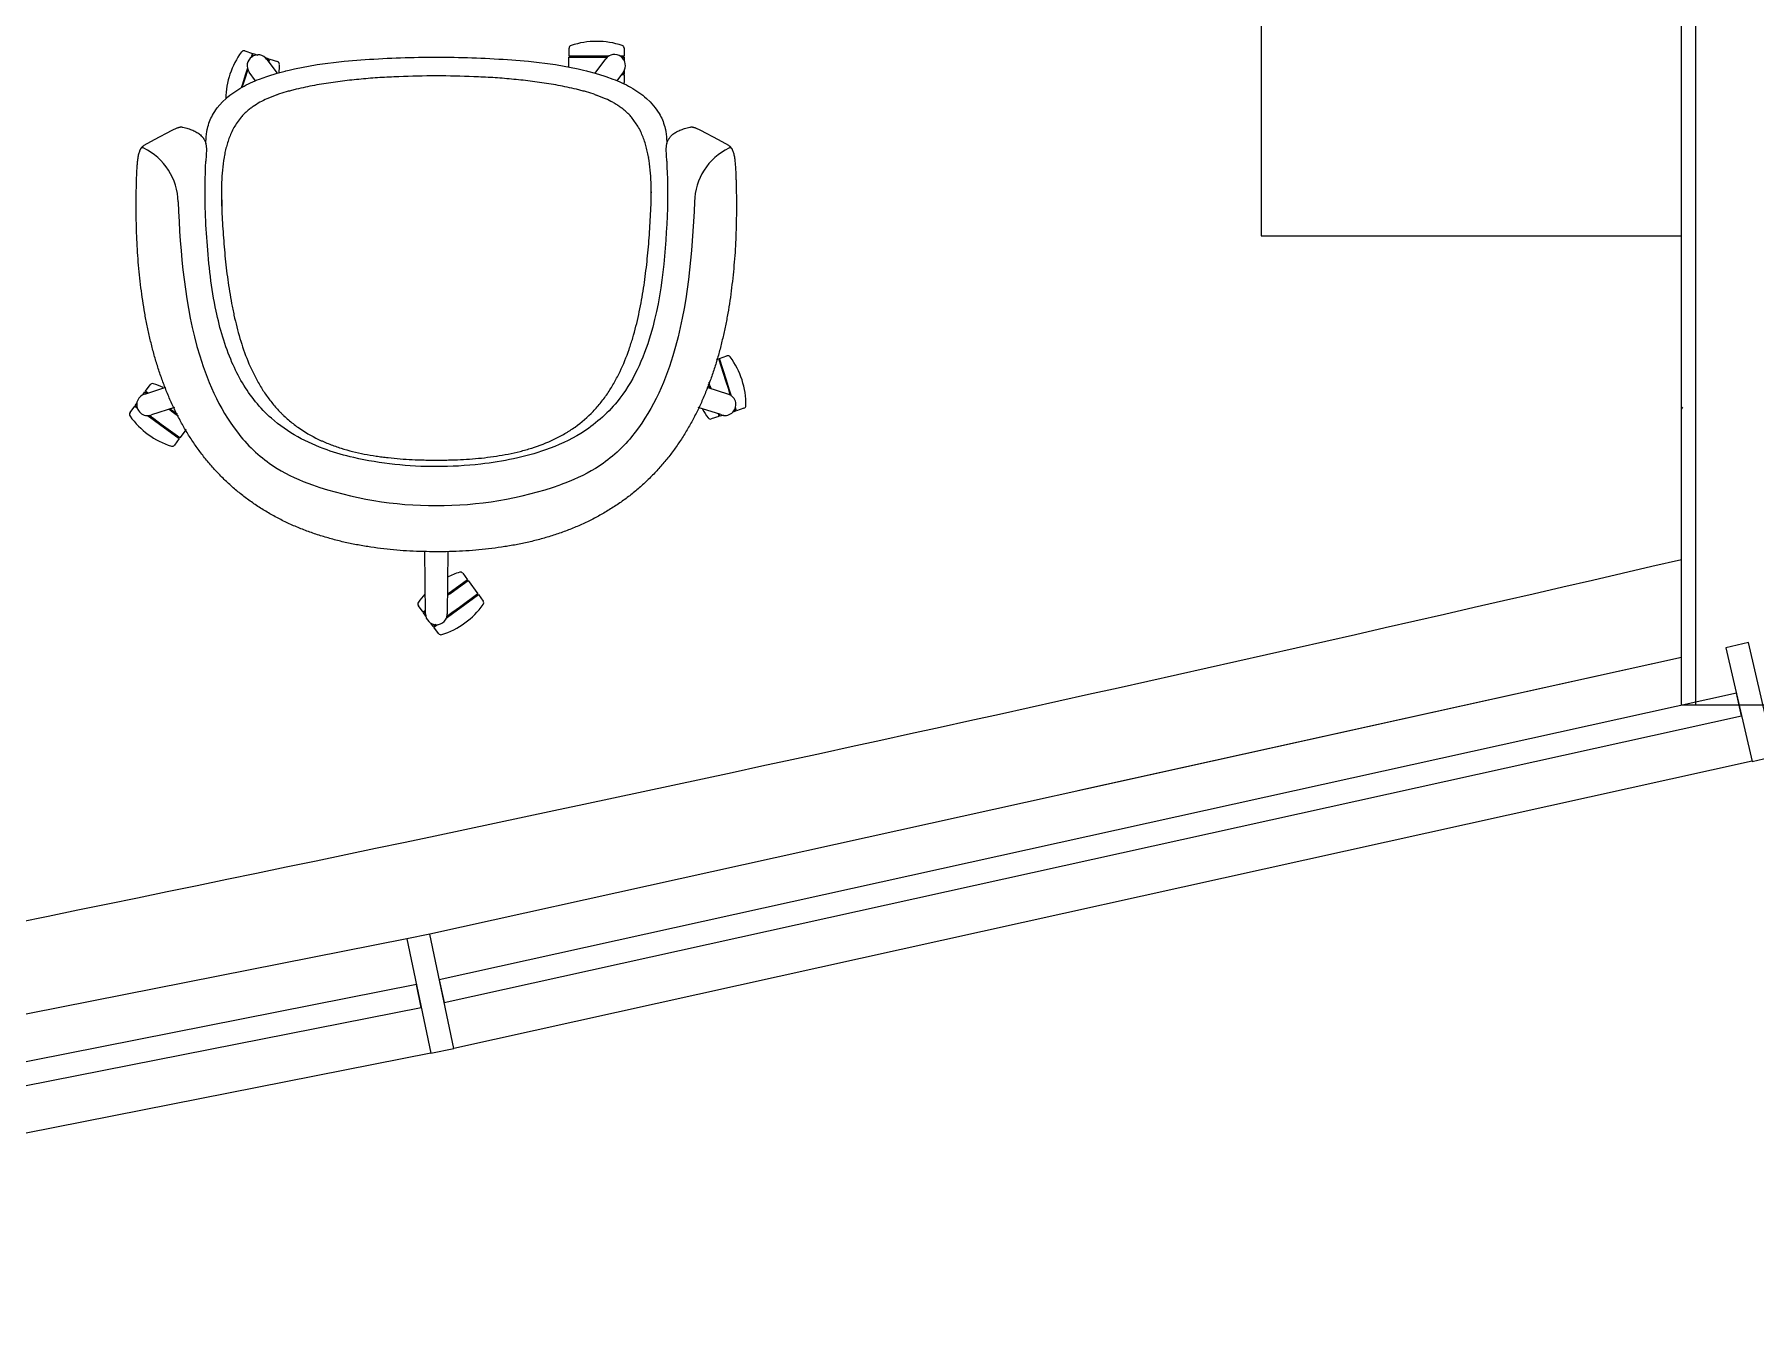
# Model space of a CAD drawing. Header units: inches. Extents: x 46946 to 48441, y 40324 to 42003.
# Drawn here: x 47754.3 to 47828, y 40333.5 to 40388.6 of the extents above; entities that cross this region are included whole.
import ezdxf

# ---------------------------------------------------------------- set-up
doc = ezdxf.new("R2010")
doc.units = ezdxf.units.IN
doc.header["$MEASUREMENT"] = 0
for name, color, linetype, lineweight in [('8_ TYPICAL FLOOR PLAN__6th _ 10th__dwg _3_', 8, 'Continuous', 9), ('A-DETL-GENF', 92, 'Continuous', 9), ('A-GLAZ-CURT', 52, 'Continuous', 9), ('A-GLAZ-CWMG', 51, 'Continuous', 9), ('A-WALL', 113, 'Continuous', 9), ('A-WALL-PATT', 111, 'Continuous', 13), ('I-FURN', 30, 'Continuous', 9), ('I-WALL', 2, 'Continuous', 9), ('Q-CASE', 31, 'Continuous', 9), ('THIN', 7, 'Continuous', 9)]:
    doc.layers.add(name, color=color, linetype=linetype, lineweight=lineweight)

# ---------------------------------------------------------------- blocks, each defined once
blk = doc.blocks.new('8_ TYPICAL FLOOR PLAN__6th _ 10th__dwg _3_-696755-Level 06 - Furniture')
at = {"layer": 'THIN'}
blk.add_arc((15199.025, -29838.694), 2598.425, 279.431227, 283.107382, dxfattribs=at)
blk = doc.blocks.new('System Panel - Glazed-982851-Level 06 - Furniture')
at = {"layer": 'A-GLAZ-CURT', "lineweight": 13}
for p, q in [((28.466, 0.5), (-28.466, 0.5)), ((-28.466, 0.5), (-28.466, -0.5)), ((28.466, -0.5), (28.466, 0.5)), ((-28.466, -0.5), (28.466, -0.5))]:
    blk.add_line(p, q, dxfattribs=at)
blk = doc.blocks.new('Rectangular Mullion - Rectangular Mullion-982875-Level 06 - Furniture')
at = {"layer": 'A-GLAZ-CWMG', "lineweight": 20}
for p, q in [((-0.5, 2.5), (0.5, 2.5)), ((-0.5, -2.5), (-0.5, 2.5)), ((0.5, 2.5), (0.5, -2.5)), ((0.5, -2.5), (-0.5, -2.5))]:
    blk.add_line(p, q, dxfattribs=at)
blk = doc.blocks.new('Rectangular Mullion - Rectangular Mullion-V38-Level 06 - Furniture')
at = {"layer": 'A-GLAZ-CWMG', "lineweight": 20}
for p, q in [((-0.5, 2.5), (0.5, 2.5)), ((-0.5, -2.5), (-0.5, 2.5)), ((0.5, 2.5), (0.5, -2.5)), ((0.5, -2.5), (-0.5, -2.5))]:
    blk.add_line(p, q, dxfattribs=at)
blk = doc.blocks.new('Rectangular Mullion - Rectangular Mullion-982845-Level 06 - Furniture')
at = {"layer": 'A-GLAZ-CWMG'}
for p, q in [((47770.213, 40349.862), (47714.417, 40338.83)), ((47770.213, 40349.862), (47742.322, 40344.345)), ((47771.237, 40344.968), (47715.333, 40333.909))]:
    blk.add_line(p, q, dxfattribs=at)
blk = doc.blocks.new('Rectangular Mullion - Rectangular Mullion-V40-Level 06 - Furniture')
at = {"layer": 'A-GLAZ-CWMG'}
for p, q in [((47824.826, 40361.919), (47771.191, 40350.067)), ((47824.826, 40361.919), (47798.967, 40356.202)), ((47827.861, 40357.469), (47772.217, 40345.167))]:
    blk.add_line(p, q, dxfattribs=at)
blk = doc.blocks.new('Zones Club Chair- 5 Star Base_ZNSF-R2013 - Five Star Base-V140-Level 06 - Furniture')
at = {"layer": 'A-DETL-GENF'}
for p, q in [((-5.109, 11.786), (-3.948, 11.928)), ((-3.948, 11.928), (-3.054, 12.003)), ((3.054, 12.003), (3.948, 11.928)), ((3.948, 11.928), (5.109, 11.786)), ((-7.571, 11.169), (-7.259, 11.283)), ((-7.259, 11.283), (-7.217, 11.297)), ((-7.217, 11.297), (-6.814, 11.421)), ((-6.814, 11.421), (-6.475, 11.511)), ((-6.475, 11.511), (-6.442, 11.52)), ((-6.442, 11.52), (-6.302, 11.555)), ((-6.302, 11.555), (-6.074, 11.609)), ((-6.074, 11.609), (-5.109, 11.786)), ((5.109, 11.786), (6.074, 11.609)), ((6.074, 11.609), (6.302, 11.555)), ((6.302, 11.555), (6.442, 11.52)), ((6.442, 11.52), (6.475, 11.511)), ((6.475, 11.511), (6.814, 11.421)), ((6.814, 11.421), (7.217, 11.297)), ((7.217, 11.297), (7.259, 11.283)), ((7.259, 11.283), (7.571, 11.169)), ((-9.161, 10.195), (-9.009, 10.34)), ((-6.857, 10.485), (-7.255, 10.326)), ((-6.8, 10.505), (-6.857, 10.485)), ((-6.8, 10.505), (-6.76, 10.518)), ((-6.395, 10.629), (-6.76, 10.518)), ((6.76, 10.518), (6.395, 10.629)), ((6.76, 10.518), (6.8, 10.505)), ((6.8, 10.505), (6.857, 10.485)), ((7.255, 10.326), (6.857, 10.485)), ((9.009, 10.34), (9.161, 10.195)), ((-9.589, 9.623), (-9.55, 9.692)), ((-9.547, 9.697), (-9.386, 9.938)), ((-9.386, 9.938), (-9.161, 10.195)), ((9.161, 10.195), (9.386, 9.938)), ((9.386, 9.938), (9.547, 9.697)), ((9.55, 9.692), (9.589, 9.623)), ((-12.072, 8.582), (-11.318, 8.979)), ((-11.318, 8.979), (-11.107, 9.075)), ((-9.848, 8.823), (-9.836, 8.903)), ((-9.836, 8.903), (-9.815, 9.011)), ((-9.815, 9.011), (-9.806, 9.051)), ((-8.36, 9.536), (-8.57, 9.254)), ((8.57, 9.254), (8.36, 9.536)), ((9.806, 9.051), (9.815, 9.011)), ((9.815, 9.011), (9.836, 8.903)), ((9.836, 8.903), (9.848, 8.823)), ((11.107, 9.075), (11.318, 8.979)), ((11.318, 8.979), (12.072, 8.582)), ((-12.518, 8.331), (-12.072, 8.582)), ((-9.879, 8.408), (-9.847, 8.157)), ((-9.878, 8.405), (-9.862, 8.685)), ((-9.847, 8.157), (-9.875, 7.645)), ((-9.862, 8.685), (-9.848, 8.823)), ((9.847, 8.157), (9.881, 8.422)), ((9.875, 7.645), (9.847, 8.157)), ((9.848, 8.823), (9.862, 8.685)), ((9.862, 8.685), (9.878, 8.405)), ((12.072, 8.582), (12.518, 8.331)), ((-9.092, 7.835), (-9.096, 7.809)), ((9.092, 7.835), (9.096, 7.809)), ((-9.21, 6.33), (-9.21, 6.296)), ((-9.21, 6.33), (-9.196, 5.676)), ((9.21, 6.33), (9.21, 6.296))]:
    blk.add_line(p, q, dxfattribs=at)
for centre, radius, start, end in [((-12.582, 8.116), 0.105, 64.21246, 135.78754), ((-13.669, 5.866), 2.603, 0.79601, 64.21246), ((13.669, 5.866), 2.603, 115.78754, 179.20399), ((12.582, 8.116), 0.105, 44.21246, 115.78754), ((0, 9.185), 16.297, 250.99575, 289.00425)]:
    blk.add_arc(centre, radius, start, end, dxfattribs=at)
for points in [[(-3.054, 12.003), (-2.546, 12.038), (-1.528, 12.091), (-0.51, 12.107), (0, 12.106)], [(0, 12.106), (0.51, 12.107), (1.528, 12.091), (2.546, 12.038), (3.054, 12.003)], [(-9.009, 10.34), (-8.793, 10.52), (-8.338, 10.839), (-7.834, 11.073), (-7.571, 11.169)], [(7.571, 11.169), (7.834, 11.073), (8.338, 10.839), (8.793, 10.52), (9.009, 10.34)], [(-9.806, 9.051), (-9.782, 9.151), (-9.723, 9.347), (-9.638, 9.533), (-9.589, 9.623)], [(9.589, 9.623), (9.638, 9.533), (9.723, 9.347), (9.782, 9.151), (9.806, 9.051)], [(-8.57, 9.254), (-8.665, 9.108), (-8.746, 8.954), (-8.814, 8.793)], [(8.814, 8.793), (8.746, 8.954), (8.665, 9.108), (8.57, 9.254)], [(-9.903, 5.64), (-9.915, 6.308), (-9.906, 6.977), (-9.875, 7.645)], [(9.875, 7.645), (9.906, 6.977), (9.915, 6.308), (9.903, 5.64)]]:
    blk.add_open_spline(points, degree=3, dxfattribs=at)
for points, knots in [([(0, 11.302), (-0.538, 11.302), (-1.075, 11.292), (-1.881, 11.259), (-2.149, 11.245), (-2.685, 11.211), (-2.953, 11.19), (-3.488, 11.141), (-3.756, 11.113), (-4.156, 11.064), (-4.289, 11.046), (-4.555, 11.009), (-4.688, 10.988), (-5.085, 10.924), (-5.349, 10.875), (-5.743, 10.792), (-5.874, 10.762), (-6.07, 10.715), (-6.135, 10.698), (-6.265, 10.664), (-6.33, 10.647), (-6.395, 10.629)], [0, 0, 0, 0, 0.0409523, 0.0409523, 0.0614285, 0.0614285, 0.0819046, 0.0819046, 0.1023808, 0.1023808, 0.1126189, 0.1126189, 0.122857, 0.122857, 0.1433331, 0.1433331, 0.1535712, 0.1535712, 0.1586903, 0.1586903, 0.1638093, 0.1638093, 0.1638093, 0.1638093]), ([(6.395, 10.629), (6.33, 10.647), (6.265, 10.664), (6.135, 10.698), (6.07, 10.715), (5.874, 10.762), (5.743, 10.792), (5.349, 10.875), (5.085, 10.924), (4.555, 11.01), (4.289, 11.048), (3.755, 11.113), (3.488, 11.141), (2.953, 11.19), (2.685, 11.211), (2.149, 11.245), (1.88, 11.259), (1.075, 11.292), (0.538, 11.302), (0, 11.302)], [0, 0, 0, 0, 0.0051131, 0.0051131, 0.0102262, 0.0102262, 0.0204523, 0.0204523, 0.0409046, 0.0409046, 0.0613569, 0.0613569, 0.0818092, 0.0818092, 0.1022615, 0.1022615, 0.1227138, 0.1227138, 0.1636184, 0.1636184, 0.1636184, 0.1636184]), ([(-7.255, 10.326), (-7.359, 10.278), (-7.461, 10.227), (-7.66, 10.115), (-7.757, 10.055), (-7.897, 9.957), (-7.943, 9.923), (-8.033, 9.853), (-8.077, 9.817), (-8.163, 9.741), (-8.204, 9.702), (-8.264, 9.641), (-8.284, 9.621), (-8.322, 9.579), (-8.341, 9.557), (-8.36, 9.536)], [0, 0, 0, 0, 0.00870345, 0.00870345, 0.0174069, 0.0174069, 0.02175863, 0.02175863, 0.02611035, 0.02611035, 0.03046208, 0.03046208, 0.03263794, 0.03263794, 0.0348138, 0.0348138, 0.0348138, 0.0348138]), ([(8.36, 9.536), (8.341, 9.557), (8.322, 9.579), (8.284, 9.621), (8.264, 9.641), (8.204, 9.702), (8.163, 9.741), (8.077, 9.816), (8.033, 9.853), (7.943, 9.923), (7.897, 9.957), (7.804, 10.022), (7.756, 10.053), (7.659, 10.114), (7.61, 10.143), (7.461, 10.227), (7.359, 10.278), (7.255, 10.326)], [0, 0, 0, 0, 0.00217159, 0.00217159, 0.00434318, 0.00434318, 0.00868636, 0.00868636, 0.01302953, 0.01302953, 0.01737271, 0.01737271, 0.02171589, 0.02171589, 0.02605907, 0.02605907, 0.03474542, 0.03474542, 0.03474542, 0.03474542]), ([(-11.107, 9.075), (-11.092, 9.081), (-11.07, 9.09), (-11.043, 9.098), (-11.027, 9.103), (-11.016, 9.106), (-11.004, 9.108), (-10.992, 9.111), (-10.98, 9.113), (-10.968, 9.114), (-10.955, 9.115), (-10.939, 9.116), (-10.909, 9.116), (-10.883, 9.112), (-10.865, 9.108)], [0, 0, 0, 0, 0.2, 0.3, 0.35, 0.4, 0.45, 0.5, 0.55, 0.6, 0.65, 0.7, 0.8, 1, 1, 1, 1]), ([(-10.865, 9.108), (-10.788, 9.091), (-10.64, 9.051), (-10.468, 8.988), (-10.342, 8.931), (-10.226, 8.868), (-10.151, 8.813), (-10.106, 8.773)], [0, 0, 0, 0, 0.25, 0.5, 0.625, 0.75, 1, 1, 1, 1]), ([(10.106, 8.773), (10.151, 8.813), (10.226, 8.868), (10.342, 8.931), (10.468, 8.988), (10.64, 9.051), (10.788, 9.091), (10.865, 9.108)], [0, 0, 0, 0, 0.25, 0.375, 0.5, 0.75, 1, 1, 1, 1]), ([(10.865, 9.108), (10.883, 9.112), (10.909, 9.116), (10.939, 9.116), (10.955, 9.115), (10.97, 9.114), (10.986, 9.112), (11.001, 9.109), (11.013, 9.106), (11.024, 9.103), (11.039, 9.099), (11.056, 9.094), (11.079, 9.086), (11.096, 9.08), (11.107, 9.075)], [0, 0, 0, 0, 0.2, 0.3, 0.35, 0.4, 0.475, 0.55, 0.5875, 0.625, 0.7, 0.775, 0.85, 1, 1, 1, 1]), ([(-12.852, 4.997), (-12.859, 5.283), (-12.863, 5.714), (-12.857, 6.289), (-12.847, 6.719), (-12.837, 7.082), (-12.822, 7.369), (-12.806, 7.58), (-12.782, 7.786), (-12.747, 7.97), (-12.711, 8.078), (-12.685, 8.137), (-12.672, 8.164), (-12.657, 8.189), (-12.643, 8.212), (-12.628, 8.232), (-12.613, 8.251), (-12.597, 8.268), (-12.582, 8.283), (-12.566, 8.298), (-12.545, 8.315), (-12.529, 8.325), (-12.518, 8.331)], [0, 0, 0, 0, 0.222222, 0.333333, 0.444444, 0.555556, 0.611111, 0.666667, 0.722222, 0.777778, 0.833333, 0.847222, 0.861111, 0.875, 0.888889, 0.902778, 0.916667, 0.930556, 0.944444, 0.958333, 0.972222, 1, 1, 1, 1]), ([(-10.106, 8.773), (-10.083, 8.752), (-10.048, 8.717), (-10.01, 8.67), (-9.989, 8.642), (-9.974, 8.62), (-9.959, 8.597), (-9.94, 8.564), (-9.909, 8.504), (-9.889, 8.446), (-9.878, 8.405)], [0, 0, 0, 0, 0.25, 0.375, 0.4375, 0.5, 0.5625, 0.625, 0.75, 1, 1, 1, 1]), ([(-8.814, 8.793), (-8.88, 8.64), (-8.935, 8.483), (-9.003, 8.242), (-9.023, 8.161), (-9.051, 8.039), (-9.06, 7.998), (-9.076, 7.917), (-9.084, 7.876), (-9.092, 7.835)], [0, 0, 0, 0, 0.01274061, 0.01274061, 0.01911091, 0.01911091, 0.02229606, 0.02229606, 0.02548121, 0.02548121, 0.02548121, 0.02548121]), ([(9.092, 7.835), (9.084, 7.876), (9.076, 7.917), (9.06, 7.998), (9.051, 8.039), (9.023, 8.161), (9.003, 8.242), (8.935, 8.483), (8.88, 8.64), (8.814, 8.793)], [0, 0, 0, 0, 0.00318701, 0.00318701, 0.00637402, 0.00637402, 0.01274804, 0.01274804, 0.02549609, 0.02549609, 0.02549609, 0.02549609]), ([(9.878, 8.405), (9.889, 8.446), (9.909, 8.504), (9.94, 8.564), (9.959, 8.597), (9.979, 8.628), (10.005, 8.664), (10.048, 8.717), (10.083, 8.752), (10.106, 8.773)], [0, 0, 0, 0, 0.25, 0.375, 0.4375, 0.5, 0.625, 0.75, 1, 1, 1, 1]), ([(12.518, 8.331), (12.529, 8.325), (12.545, 8.315), (12.566, 8.298), (12.582, 8.283), (12.597, 8.268), (12.613, 8.251), (12.626, 8.236), (12.636, 8.222), (12.645, 8.208), (12.657, 8.189), (12.672, 8.164), (12.685, 8.137), (12.711, 8.078), (12.747, 7.97), (12.782, 7.786), (12.806, 7.58), (12.822, 7.369), (12.833, 7.154), (12.84, 6.937), (12.846, 6.72), (12.852, 6.505), (12.858, 6.217), (12.863, 5.714), (12.859, 5.283), (12.852, 4.997)], [0, 0, 0, 0, 0.027778, 0.041667, 0.055556, 0.069444, 0.083333, 0.097222, 0.104167, 0.111111, 0.125, 0.138889, 0.152778, 0.166667, 0.222222, 0.277778, 0.333333, 0.388889, 0.444444, 0.5, 0.555556, 0.611111, 0.666667, 0.777778, 1, 1, 1, 1]), ([(-9.096, 7.809), (-9.127, 7.63), (-9.151, 7.451), (-9.185, 7.091), (-9.196, 6.91), (-9.209, 6.548), (-9.211, 6.367), (-9.208, 6.005), (-9.203, 5.824), (-9.196, 5.643)], [0, 0, 0, 0, 0.01383696, 0.01383696, 0.02767392, 0.02767392, 0.04151087, 0.04151087, 0.05534783, 0.05534783, 0.05534783, 0.05534783]), ([(9.196, 5.643), (9.203, 5.824), (9.208, 6.005), (9.211, 6.367), (9.209, 6.548), (9.196, 6.91), (9.185, 7.09), (9.151, 7.451), (9.127, 7.63), (9.096, 7.809)], [0, 0, 0, 0, 0.01384697, 0.01384697, 0.02769395, 0.02769395, 0.04154092, 0.04154092, 0.05538789, 0.05538789, 0.05538789, 0.05538789]), ([(-11.066, 5.902), (-10.967, 3.685), (-10.78, 1.436), (-9.764, -1.93), (-9.198, -3.158), (-8.37, -4.16)], [0, 0, 0, 0, 5.483686, 5.483686, 8.701218, 8.701218, 8.701218, 8.701218]), ([(11.066, 5.902), (10.967, 3.685), (10.78, 1.436), (9.764, -1.93), (9.198, -3.158), (8.37, -4.16)], [0, 0, 0, 0, 5.483686, 5.483686, 8.701218, 8.701218, 8.701218, 8.701218]), ([(-7.745, -2.66), (-8.159, -2.151), (-8.493, -1.573), (-9.061, -0.268), (-9.277, 0.477), (-9.64, 2.207), (-9.753, 3.206), (-9.86, 4.683), (-9.885, 5.161), (-9.903, 5.64)], [0, 0, 0, 0, 1.972355, 1.972355, 4.279747, 4.279747, 7.286269, 7.286269, 8.723965, 8.723965, 8.723965, 8.723965]), ([(-9.196, 5.643), (-9.181, 5.3), (-9.162, 4.958), (-9.116, 4.274), (-9.089, 3.932), (-9.022, 3.251), (-8.982, 2.91), (-8.889, 2.232), (-8.835, 1.893), (-8.755, 1.471), (-8.739, 1.387), (-8.705, 1.218), (-8.652, 0.966), (-8.592, 0.716), (-8.465, 0.219), (-8.369, -0.108), (-8.144, -0.753), (-8.016, -1.07), (-7.83, -1.458), (-7.791, -1.536), (-7.711, -1.689), (-7.67, -1.765), (-7.543, -1.99), (-7.453, -2.136), (-7.262, -2.42), (-7.161, -2.558), (-6.946, -2.825), (-6.833, -2.954), (-6.683, -3.11), (-6.653, -3.141), (-6.592, -3.202), (-6.56, -3.232), (-6.466, -3.321), (-6.402, -3.379), (-6.206, -3.548), (-6.071, -3.653), (-5.652, -3.951), (-5.356, -4.123), (-5.005, -4.291), (-4.966, -4.31), (-4.887, -4.346), (-4.847, -4.363), (-4.728, -4.415), (-4.648, -4.447), (-4.407, -4.541), (-4.245, -4.598), (-3.755, -4.752), (-3.422, -4.834), (-2.918, -4.933), (-2.749, -4.963), (-2.493, -5.001), (-2.408, -5.013), (-2.237, -5.036), (-2.151, -5.046), (-1.722, -5.095), (-1.379, -5.121), (-0.862, -5.146), (-0.69, -5.152), (-0.431, -5.158), (-0.345, -5.159), (-0.216, -5.16), (-0.173, -5.161), (-0.086, -5.161), (-0.043, -5.162), (0, -5.162)], [0, 0, 0, 0, 0.0261989, 0.0261989, 0.0523978, 0.0523978, 0.0785967, 0.0785967, 0.1047956, 0.1047956, 0.1113453, 0.1113453, 0.117895, 0.1309944, 0.1309944, 0.1571933, 0.1571933, 0.1833922, 0.1833922, 0.1899419, 0.1899419, 0.1964917, 0.1964917, 0.2095911, 0.2095911, 0.2226906, 0.2226906, 0.23579, 0.23579, 0.2390649, 0.2390649, 0.2423397, 0.2423397, 0.2488894, 0.2488894, 0.2619889, 0.2619889, 0.2881878, 0.2881878, 0.2914626, 0.2914626, 0.2947375, 0.2947375, 0.3012872, 0.3012872, 0.3143867, 0.3143867, 0.3405856, 0.3405856, 0.353685, 0.353685, 0.3602347, 0.3602347, 0.3667844, 0.3667844, 0.3929833, 0.3929833, 0.4060828, 0.4060828, 0.4126325, 0.4126325, 0.4159074, 0.4159074, 0.4191822, 0.4191822, 0.4191822, 0.4191822]), ([(0, -5.162), (0.043, -5.162), (0.086, -5.161), (0.173, -5.161), (0.216, -5.16), (0.345, -5.159), (0.432, -5.158), (0.69, -5.152), (0.863, -5.146), (1.378, -5.121), (1.721, -5.095), (2.404, -5.018), (2.744, -4.968), (3.252, -4.867), (3.421, -4.83), (3.673, -4.767), (3.757, -4.744), (3.924, -4.697), (4.007, -4.672), (4.419, -4.543), (4.74, -4.419), (5.206, -4.195), (5.358, -4.114), (5.545, -4.004), (5.583, -3.982), (5.657, -3.936), (5.693, -3.913), (5.803, -3.842), (5.874, -3.793), (6.225, -3.542), (6.484, -3.318), (6.839, -2.948), (6.952, -2.818), (7.113, -2.616), (7.166, -2.548), (7.269, -2.407), (7.318, -2.336), (7.462, -2.121), (7.552, -1.974), (7.72, -1.676), (7.799, -1.523), (8.02, -1.06), (8.148, -0.742), (8.289, -0.335), (8.317, -0.253), (8.369, -0.088), (8.395, -0.006), (8.468, 0.241), (8.513, 0.407), (8.64, 0.905), (8.712, 1.238), (8.837, 1.908), (8.891, 2.245), (8.983, 2.92), (9.022, 3.258), (9.089, 3.937), (9.117, 4.277), (9.163, 4.959), (9.181, 5.301), (9.196, 5.643)], [0, 0, 0, 0, 0.0032734, 0.0032734, 0.0065467, 0.0065467, 0.0130935, 0.0130935, 0.0261869, 0.0261869, 0.0523739, 0.0523739, 0.0785608, 0.0785608, 0.0916543, 0.0916543, 0.098201, 0.098201, 0.1047477, 0.1047477, 0.1309347, 0.1309347, 0.1440282, 0.1440282, 0.1473015, 0.1473015, 0.1505749, 0.1505749, 0.1571216, 0.1571216, 0.1833086, 0.1833086, 0.196402, 0.196402, 0.2029488, 0.2029488, 0.2094955, 0.2094955, 0.222589, 0.222589, 0.2356824, 0.2356824, 0.2618694, 0.2618694, 0.2684161, 0.2684161, 0.2749628, 0.2749628, 0.2880563, 0.2880563, 0.3142432, 0.3142432, 0.3404302, 0.3404302, 0.3666171, 0.3666171, 0.3928041, 0.3928041, 0.418991, 0.418991, 0.418991, 0.418991]), ([(9.903, 5.64), (9.835, 3.814), (9.695, 1.961), (8.879, -0.816), (8.42, -1.83), (7.745, -2.66)], [0, 0, 0, 0, 5.483686, 5.483686, 8.701218, 8.701218, 8.701218, 8.701218]), ([(0, -9.085), (-0.38, -9.089), (-0.946, -9.076), (-1.693, -9.024), (-2.248, -8.966), (-2.802, -8.892), (-3.354, -8.802), (-3.9, -8.691), (-4.434, -8.558), (-4.961, -8.402), (-5.482, -8.226), (-5.991, -8.028), (-6.483, -7.806), (-6.959, -7.559), (-7.424, -7.289), (-7.872, -6.997), (-8.299, -6.683), (-8.705, -6.347), (-9.093, -5.988), (-9.462, -5.609), (-9.808, -5.214), (-10.133, -4.801), (-10.436, -4.367), (-10.719, -3.919), (-10.982, -3.459), (-11.223, -2.987), (-11.444, -2.5), (-11.645, -2.002), (-11.83, -1.497), (-11.997, -0.985), (-12.144, -0.463), (-12.275, 0.066), (-12.393, 0.599), (-12.496, 1.136), (-12.583, 1.679), (-12.656, 2.226), (-12.74, 2.958), (-12.817, 3.879), (-12.846, 4.623), (-12.852, 4.997)], [0, 0, 0, 0, 0.05, 0.075, 0.1, 0.125, 0.15, 0.175, 0.2, 0.225, 0.25, 0.275, 0.3, 0.325, 0.35, 0.375, 0.4, 0.425, 0.45, 0.475, 0.5, 0.525, 0.55, 0.575, 0.6, 0.625, 0.65, 0.675, 0.7, 0.725, 0.75, 0.775, 0.8, 0.825, 0.85, 0.875, 0.9, 0.95, 1, 1, 1, 1]), ([(12.852, 4.997), (12.846, 4.622), (12.817, 3.878), (12.74, 2.957), (12.656, 2.224), (12.583, 1.677), (12.496, 1.134), (12.392, 0.596), (12.274, 0.063), (12.143, -0.467), (11.995, -0.99), (11.828, -1.503), (11.643, -2.007), (11.442, -2.505), (11.221, -2.992), (10.979, -3.464), (10.716, -3.924), (10.432, -4.373), (10.127, -4.808), (9.802, -5.221), (9.455, -5.616), (9.086, -5.995), (8.697, -6.353), (8.291, -6.689), (7.864, -7.002), (7.416, -7.294), (6.952, -7.563), (6.475, -7.809), (5.984, -8.031), (5.475, -8.229), (4.954, -8.405), (4.428, -8.56), (3.894, -8.693), (3.348, -8.803), (2.796, -8.893), (2.242, -8.967), (1.688, -9.025), (0.943, -9.077), (0.378, -9.089), (0, -9.085)], [0, 0, 0, 0, 0.05, 0.1, 0.125, 0.15, 0.175, 0.2, 0.225, 0.25, 0.275, 0.3, 0.325, 0.35, 0.375, 0.4, 0.425, 0.45, 0.475, 0.5, 0.525, 0.55, 0.575, 0.6, 0.625, 0.65, 0.675, 0.7, 0.725, 0.75, 0.775, 0.8, 0.825, 0.85, 0.875, 0.9, 0.925, 0.95, 1, 1, 1, 1]), ([(-4.682, -4.724), (-5.544, -4.422), (-6.382, -3.975), (-7.309, -3.153), (-7.537, -2.914), (-7.745, -2.66)], [0, 0, 0, 0, 2.741948, 2.741948, 3.728457, 3.728457, 3.728457, 3.728457]), ([(7.745, -2.66), (7.312, -3.191), (6.78, -3.653), (5.722, -4.306), (5.208, -4.54), (4.682, -4.724)], [0, 0, 0, 0, 2.060865, 2.060865, 3.734342, 3.734342, 3.734342, 3.734342]), ([(-8.37, -4.16), (-7.937, -4.691), (-7.405, -5.153), (-6.347, -5.806), (-5.833, -6.04), (-5.307, -6.224)], [0, 0, 0, 0, 2.060865, 2.060865, 3.734342, 3.734342, 3.734342, 3.734342]), ([(8.37, -4.16), (7.937, -4.691), (7.405, -5.153), (6.347, -5.806), (5.833, -6.04), (5.307, -6.224)], [0, 0, 0, 0, 2.060865, 2.060865, 3.734342, 3.734342, 3.734342, 3.734342]), ([(0, -5.441), (-1.188, -5.44), (-2.385, -5.323), (-3.926, -4.963), (-4.308, -4.854), (-4.682, -4.724)], [0, 0, 0, 0, 3.563, 3.563, 4.752491, 4.752491, 4.752491, 4.752491]), ([(4.682, -4.724), (3.789, -5.036), (2.849, -5.223), (1.276, -5.404), (0.637, -5.441), (0, -5.441)], [0, 0, 0, 0, 2.842104, 2.842104, 4.753891, 4.753891, 4.753891, 4.753891])]:
    blk.add_open_spline(points, degree=3, knots=knots, dxfattribs=at)
at = {"layer": 'I-FURN'}
for p, q in [((-8.208, 12.374), (-7.883, 12.268)), ((-7.883, 12.268), (-7.946, 12.074)), ((-7.892, 12.112), (-7.844, 12.259)), ((-7.844, 12.259), (-7.643, 12.193)), ((-7.366, 12.103), (-7.17, 12.04)), ((-7.255, 12.012), (-6.816, 11.419)), ((-7.17, 12.04), (-7.202, 11.941)), ((-7.174, 11.902), (-7.134, 12.025)), ((-7.134, 12.025), (-6.808, 11.919)), ((5.686, 12.106), (6.67, 12.106)), ((5.686, 11.68), (5.686, 12.106)), ((5.69, 12.145), (5.69, 12.487)), ((6.67, 12.145), (5.69, 12.145)), ((7.072, 12.145), (6.67, 12.145)), ((6.67, 12.106), (6.67, 12.145)), ((6.67, 12.106), (7.071, 12.106)), ((6.811, 11.422), (7.263, 12.036)), ((7.072, 12.145), (7.072, 12.106)), ((7.403, 12.145), (7.072, 12.145)), ((7.072, 12.106), (7.333, 12.106)), ((8.052, 12.145), (7.872, 12.145)), ((7.937, 12.106), (8.055, 12.106)), ((8.052, 12.487), (8.052, 12.145)), ((8.055, 12.106), (8.055, 11.946)), ((-8.186, 11.336), (-8.31, 10.954)), ((-8.272, 10.941), (-8.148, 11.323)), ((-8.088, 11.637), (-8.186, 11.336)), ((-8.186, 11.336), (-8.148, 11.324)), ((-8.148, 11.324), (-8.069, 11.567)), ((-7.744, 11.089), (-8.016, 11.468)), ((8.016, 11.481), (7.738, 11.092)), ((7.928, 11.357), (8.052, 11.357)), ((8.055, 11.397), (7.956, 11.397)), ((8.052, 11.357), (8.052, 11.015)), ((8.055, 11.554), (8.055, 11.397)), ((-8.31, 10.953), (-8.362, 10.792)), ((-8.272, 10.941), (-8.31, 10.953)), ((-8.31, 10.825), (-8.272, 10.941)), ((12.129, -0.801), (12.454, -0.695)), ((12.003, -0.838), (12.091, -0.81)), ((12.091, -0.81), (12.395, -1.745)), ((12.432, -1.733), (12.129, -0.801)), ((-12.49, -2.333), (-11.594, -2.034)), ((-12.461, -2.212), (-12.26, -1.935)), ((-12.356, -2.289), (-12.461, -2.212)), ((11.597, -2.028), (12.516, -2.334)), ((11.656, -1.892), (11.683, -1.977)), ((11.721, -1.964), (11.679, -1.837)), ((11.683, -1.977), (11.721, -1.964)), ((11.683, -1.977), (11.712, -2.067)), ((11.721, -1.965), (11.759, -2.082)), ((12.395, -1.745), (12.432, -1.733)), ((12.395, -1.746), (12.519, -2.127)), ((12.556, -2.116), (12.432, -1.733)), ((12.556, -2.116), (12.519, -2.128)), ((12.519, -2.128), (12.599, -2.374)), ((12.656, -2.422), (12.556, -2.116)), ((-13.125, -3.126), (-12.924, -2.849)), ((-12.924, -2.849), (-12.804, -2.936)), ((-12.903, -2.815), (-12.82, -2.7)), ((-12.815, -2.88), (-12.903, -2.815)), ((-12.579, -2.369), (-12.487, -2.242)), ((-12.487, -2.242), (-12.402, -2.304)), ((-11.215, -2.911), (-12.208, -3.225)), ((12.186, -3.211), (11.217, -2.904)), ((12.859, -3.048), (12.815, -2.911)), ((13.184, -2.942), (12.859, -3.048)), ((-12.371, -3.251), (-12.131, -3.425)), ((-12.108, -3.393), (-12.307, -3.248)), ((-12.131, -3.425), (-12.108, -3.393)), ((-12.131, -3.425), (-11.806, -3.661)), ((-11.783, -3.629), (-12.107, -3.394)), ((-11.783, -3.63), (-11.806, -3.661)), ((-11.806, -3.661), (-11.013, -4.238)), ((-10.987, -4.208), (-11.783, -3.63)), ((-11.366, -3.056), (-11.46, -2.988)), ((-11.343, -3.024), (-11.413, -2.973)), ((-11.343, -3.024), (-11.366, -3.056)), ((-11.366, -3.056), (-11.053, -3.283)), ((-11.084, -3.212), (-11.343, -3.024)), ((12.11, -3.291), (11.785, -3.397)), ((12.072, -3.175), (12.11, -3.291)), ((12.149, -3.282), (12.119, -3.189)), ((12.31, -3.23), (12.149, -3.282)), ((12.823, -3.063), (12.706, -3.101)), ((12.793, -2.97), (12.823, -3.063)), ((-11.013, -4.238), (-11.214, -4.514)), ((-10.721, -3.842), (-10.987, -4.208)), ((-0.464, -11.745), (-0.485, -9.059)), ((0.491, -9.059), (0.471, -11.745)), ((1.344, -10.289), (0.551, -10.865)), ((0.574, -10.897), (1.37, -10.319)), ((1.143, -10.012), (1.344, -10.289)), ((1.37, -10.319), (1.786, -10.892)), ((0.551, -10.865), (0.477, -10.919)), ((0.574, -10.897), (0.477, -10.968)), ((0.551, -10.865), (0.574, -10.897)), ((1.786, -10.892), (0.99, -11.47)), ((1.014, -11.502), (1.807, -10.926)), ((1.807, -10.926), (2.008, -11.203)), ((-0.568, -11.678), (-0.769, -11.401)), ((-0.465, -11.603), (-0.568, -11.678)), ((-0.547, -11.712), (-0.465, -11.652)), ((-0.451, -11.843), (-0.547, -11.712)), ((0.421, -11.933), (0.688, -11.739)), ((0.665, -11.707), (0.437, -11.872)), ((0.688, -11.739), (0.665, -11.707)), ((0.99, -11.471), (0.666, -11.707)), ((0.688, -11.739), (1.013, -11.503)), ((0.99, -11.47), (1.014, -11.502)), ((-0.13, -12.285), (-0.228, -12.15)), ((-0.013, -12.2), (-0.13, -12.285)), ((-0.105, -12.315), (0.054, -12.199)), ((0.096, -12.591), (-0.105, -12.315))]:
    blk.add_line(p, q, dxfattribs=at)
for centre, radius, start, end in [((5.815, 12.487), 0.125, 107.90607, 180), ((6.871, 9.334), 3.45, 71.50226, 108.49936), ((7.927, 12.487), 0.125, 0, 72.09557), ((-5.575, 10.276), 3.45, 143.50226, 179.04792), ((-8.247, 12.254), 0.125, 72, 144.09557), ((-7.636, 11.74), 0.468, 35.57956, 215.57956), ((-6.847, 11.8), 0.125, 359.90682, 72), ((7.635, 11.752), 0.468, 324.45492, 142.70421), ((-10.18, 11.772), 3.459, 354.38614, 0.45096), ((7.927, 11.015), 0.125, 331.16273, 0), ((12.493, -0.814), 0.125, 35.90607, 108), ((9.821, -2.793), 3.45, 359.50226, 36.49936), ((-12.159, -2.009), 0.125, 71.90682, 144), ((-13.163, -5.187), 3.459, 64.93985, 72.45096), ((-12.37, -2.786), 0.468, 104.80802, 290.35111), ((12.368, -2.779), 0.469, 247.21612, 71.57956), ((13.146, -2.823), 0.125, 288, 0.09557), ((-13.023, -3.199), 0.125, 144, 216.09557), ((-10.316, -1.27), 3.45, 215.50226, 252.49936), ((14.427, -1.296), 3.459, 209.09903, 216.45096), ((11.746, -3.278), 0.125, 215.90682, 288), ((-11.315, -4.441), 0.125, 251.90607, 324), ((2.045, -13.264), 3.459, 107.54997, 116.97234), ((1.041, -10.086), 0.125, 36, 108.0939), ((2.045, -13.264), 3.459, 137.01719, 144.45096), ((-0.667, -11.327), 0.125, 143.90682, 216), ((0.004, -11.745), 0.468, 180, 0), ((-0.801, -9.347), 3.45, 287.50226, 324.49936), ((1.906, -11.276), 0.125, 323.90607, 36), ((0.198, -12.518), 0.125, 216, 288.09557)]:
    blk.add_arc(centre, radius, start, end, dxfattribs=at)
blk = doc.blocks.new('C-Countertop - Default 2-V141-Level 06 - Furniture')
at = {"layer": 'Q-CASE'}
for p, q in [((38.388, 0), (-47.262, 0)), ((-47.262, 0), (-47.262, -18)), ((38.388, -18), (38.388, 0))]:
    blk.add_line(p, q, dxfattribs=at)

msp = doc.modelspace()

# ---------------------------------------------------------------- hatches: boundary and pattern name
at = {"layer": 'A-WALL-PATT', "lineweight": 9}
h = msp.add_hatch(dxfattribs=at)
h.set_pattern_fill('FP_1', color=256, style=0, pattern_type=2)
h.set_pattern_definition([(0, (0, 0), (30.72, 7.68), [1.267, -21.773, 1.267, -21.773, -122.88]), (0, (0, 0), (30.72, 7.68), [-46.08, 1.267, -44.813, 1.267, -21.773, -53.76]), (0, (0, 0), (30.72, 7.68), [-115.2, 1.267, -14.093, 1.267, -37.133]), (120, (11.52, 3.84), (-22.0110751, 22.7643004), [1.267, -21.773, 1.267, -21.773, -122.88]), (120, (11.52, 3.84), (-22.0110751, 22.7643004), [-46.08, 1.267, -44.813, 1.267, -21.773, -53.76]), (120, (11.52, 3.84), (-22.0110751, 22.7643004), [-115.2, 1.267, -14.093, 1.267, -37.133]), (240, (15.36, 19.2), (-8.7089249, -30.4443004), [1.267, -21.773, 1.267, -21.773, -122.88]), (240, (15.36, 19.2), (-8.7089249, -30.4443004), [-46.08, 1.267, -44.813, 1.267, -21.773, -53.76]), (240, (15.36, 19.2), (-8.7089249, -30.4443004), [-115.2, 1.267, -14.093, 1.267, -37.133])])
h.paths.add_polyline_path([(47824.822, 40359.891), (47824.915, 40359.891), (47825.447, 40360.008), (47825.447, 40493.876), (47824.822, 40493.876), (47824.822, 40360.393)])

# ---------------------------------------------------------------- linework, layer by layer
at = {"layer": 'A-WALL', "lineweight": 13}
msp.add_line((47825.447, 40359.891), (47825.447, 40494.501), dxfattribs=at)
at = {"layer": 'I-WALL', "lineweight": 13}
for p, q in [((47824.822, 40493.876), (47824.822, 40359.891)), ((47824.822, 40359.891), (47829.697, 40359.891))]:
    msp.add_line(p, q, dxfattribs=at)

# ---------------------------------------------------------------- block references
at = {"layer": '8_ TYPICAL FLOOR PLAN__6th _ 10th__dwg _3_', "color": 7}
msp.add_blockref('8_ TYPICAL FLOOR PLAN__6th _ 10th__dwg _3_-696755-Level 06 - Furniture', (32036.537, 72735.541), dxfattribs=at)
at = {"layer": 'A-GLAZ-CURT'}
for p, rotation in [((47799.499, 40353.762), 12.46124582903971), ((47742.8, 40341.894), 11.18380861870218)]:
    msp.add_blockref('System Panel - Glazed-982851-Level 06 - Furniture', p, dxfattribs=dict(at, rotation=rotation))
at = {"layer": 'A-GLAZ-CWMG', "extrusion": (0, 0, -1)}
for name, p, rotation in [('Rectangular Mullion - Rectangular Mullion-V38-Level 06 - Furniture', (-47827.783, 40360.012), 166.9000355657929), ('Rectangular Mullion - Rectangular Mullion-982875-Level 06 - Furniture', (-47771.215, 40347.512), 168.1774727761303)]:
    msp.add_blockref(name, p, dxfattribs=dict(at, rotation=rotation))
at = {"layer": 'A-GLAZ-CWMG'}
for name in ['Rectangular Mullion - Rectangular Mullion-V40-Level 06 - Furniture', 'Rectangular Mullion - Rectangular Mullion-982845-Level 06 - Furniture']:
    msp.add_blockref(name, (0, 0), dxfattribs=at)
at = {"layer": 'I-FURN'}
msp.add_blockref('Zones Club Chair- 5 Star Base_ZNSF-R2013 - Five Star Base-V140-Level 06 - Furniture', (47771.472, 40375.536), dxfattribs=at)
at = {"layer": 'Q-CASE', "rotation": 90.00000000000487}
msp.add_blockref('C-Countertop - Default 2-V141-Level 06 - Furniture', (47806.822, 40427.246), dxfattribs=at)

doc.saveas('drawing.dxf')
